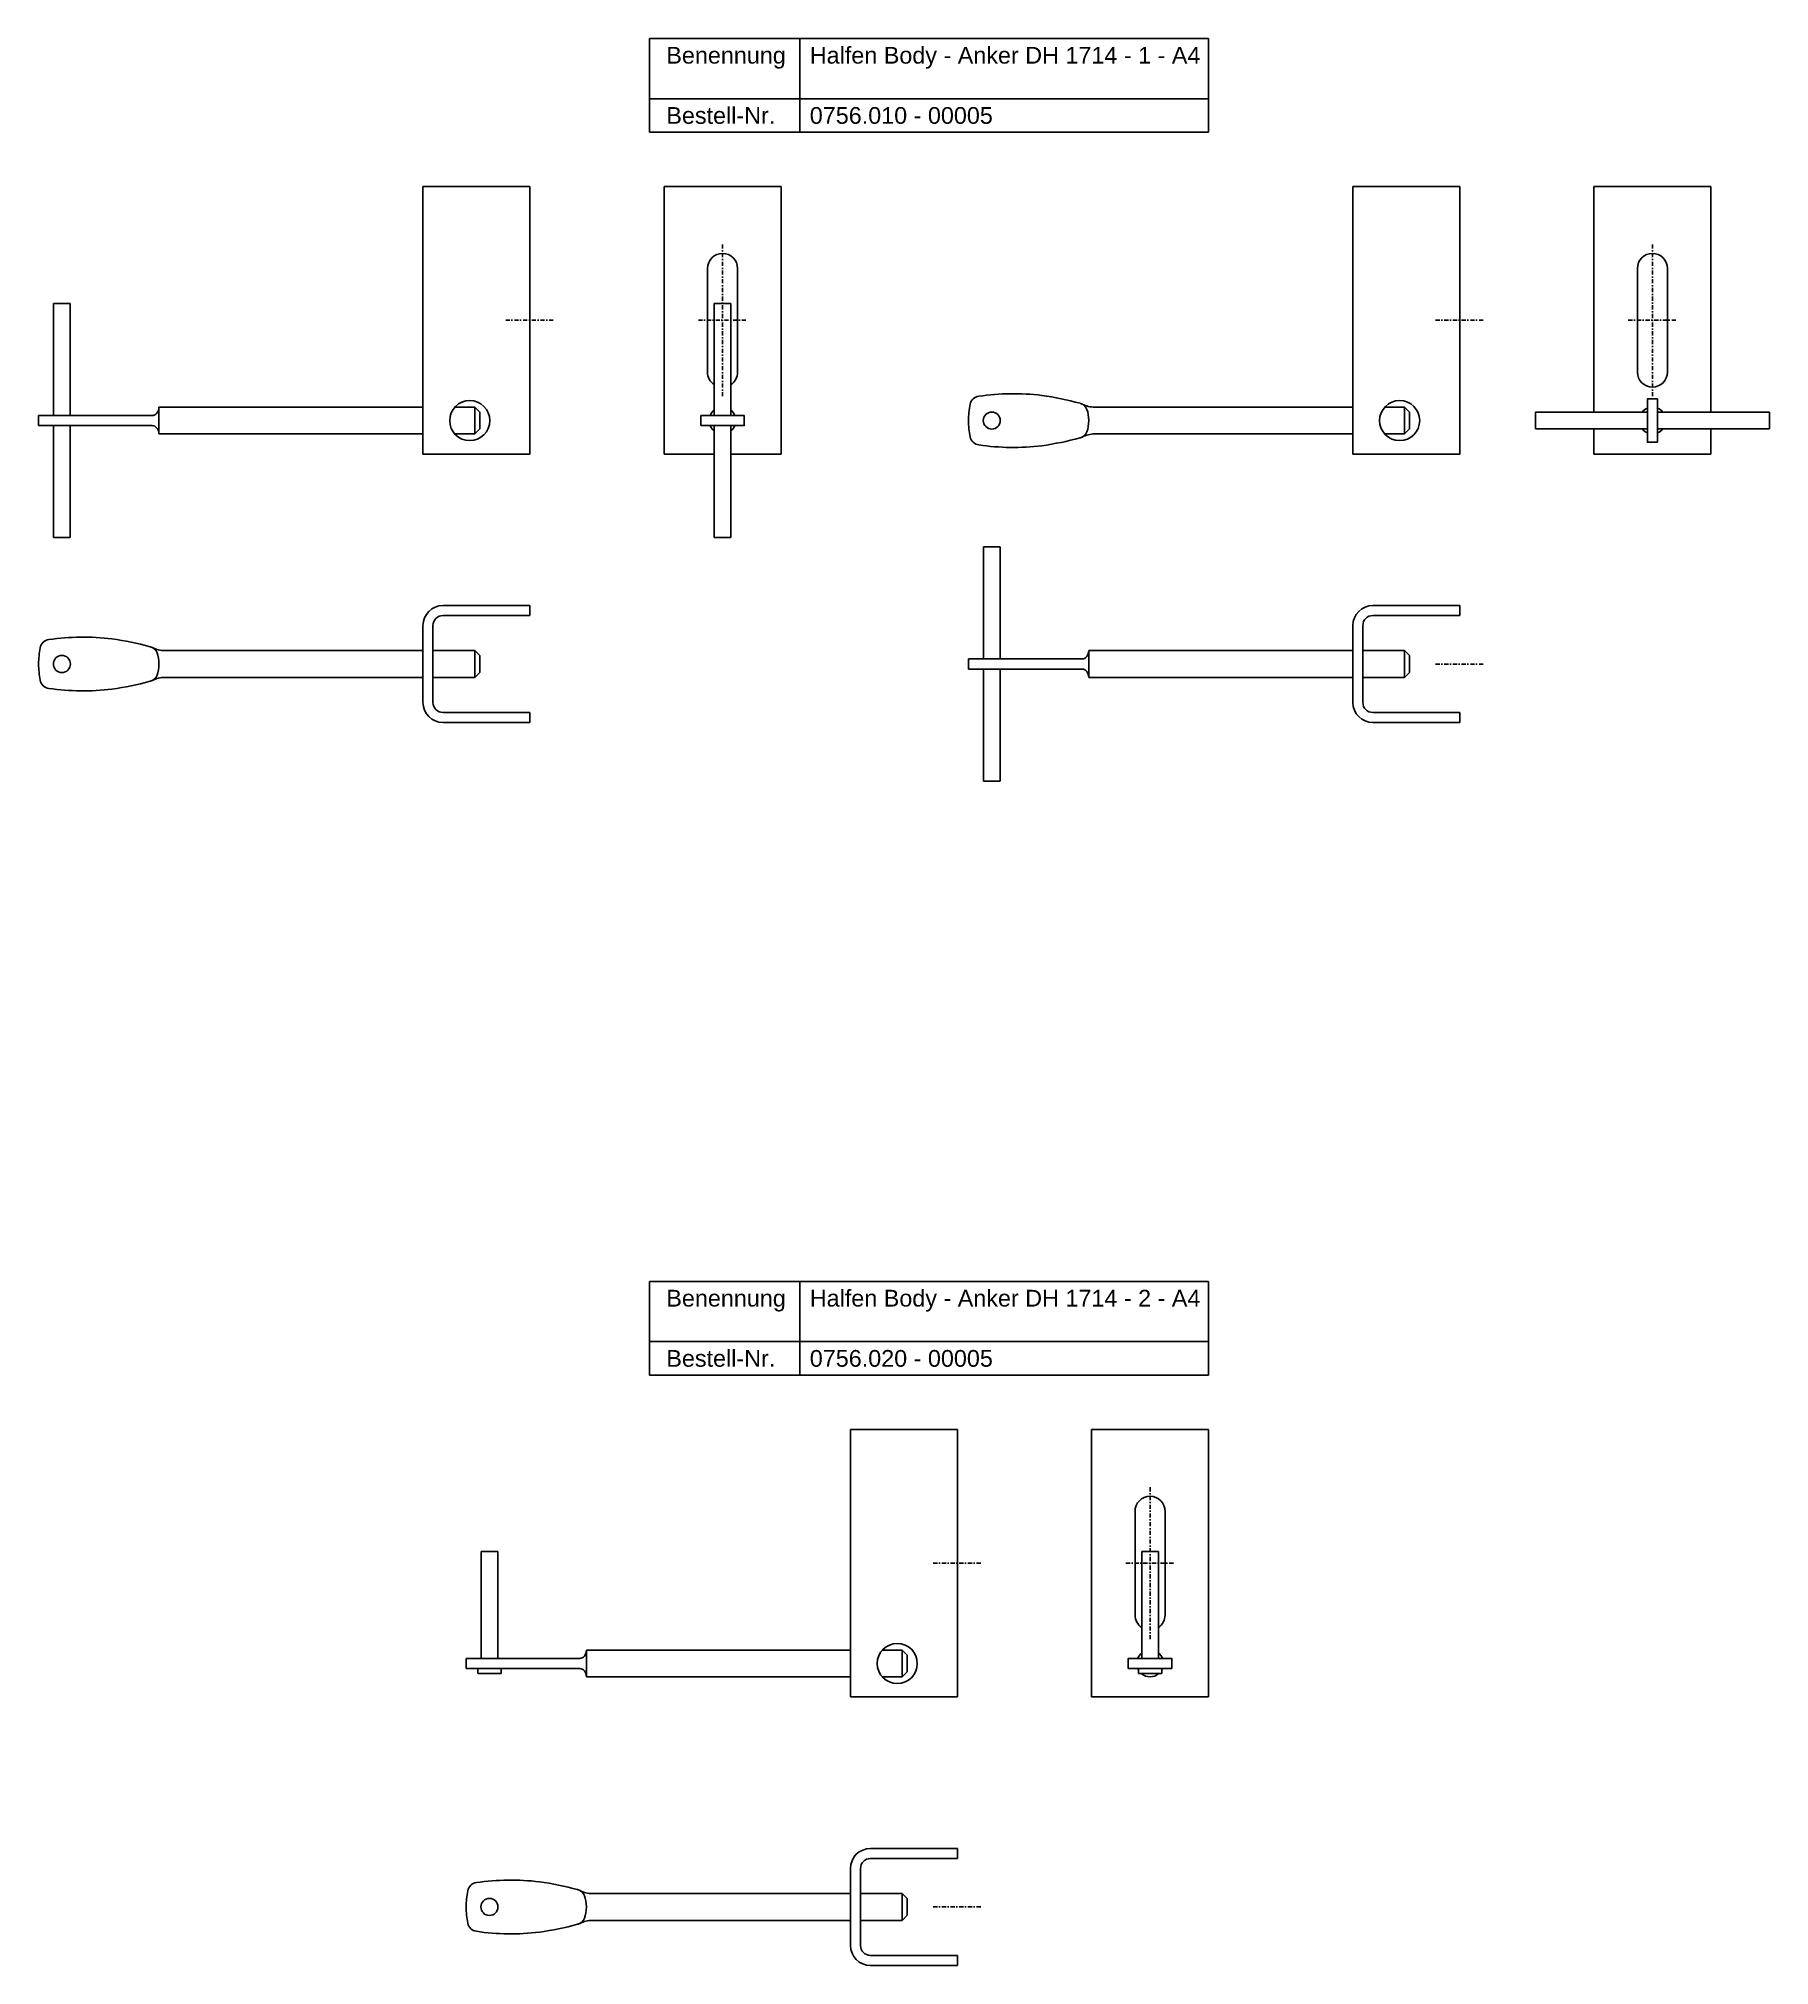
# Model space of a CAD drawing. Header units: millimetres. Extents: x 316 to 834, y 250 to 826.
import ezdxf

# ---------------------------------------------------------------- set-up
doc = ezdxf.new("R2010")
doc.units = ezdxf.units.MM
doc.header["$LTSCALE"] = 10
doc.linetypes.add('STRICHPUNKT2', pattern=[0.5, 0.25, -0.125, 0, -0.125])
doc.layers.add('HALFEN', color=2, linetype='Continuous')
doc.styles.add('ARIAL50', font='ARIAL.TTF', dxfattribs={"height": 5})

msp = doc.modelspace()

# ---------------------------------------------------------------- linework, layer by layer
at = {"layer": 'HALFEN'}
for p, q in [((499.04, 826.41), (666.24, 826.41)), ((499.04, 798.41), (499.04, 826.41)), ((544.01, 798.41), (544.01, 826.41)), ((666.24, 798.41), (666.24, 826.41)), ((499.04, 808.41), (666.24, 808.41)), ((499.04, 798.41), (666.24, 798.41)), ((431.23, 782.15), (463.23, 782.15)), ((431.23, 702.15), (431.23, 782.15)), ((463.23, 702.15), (463.23, 782.15)), ((503.36, 782.15), (503.36, 702.15)), ((538.36, 782.15), (503.36, 782.15)), ((538.36, 782.15), (538.36, 702.15)), ((709.4, 782.15), (741.4, 782.15)), ((709.4, 702.15), (709.4, 782.15)), ((741.4, 702.15), (741.4, 782.15)), ((781.53, 782.15), (781.53, 714.65)), ((816.53, 782.15), (781.53, 782.15)), ((816.53, 782.15), (816.53, 714.65)), ((516.36, 757.65), (516.36, 726.65)), ((525.36, 757.65), (525.36, 726.65)), ((794.53, 757.65), (794.53, 726.65)), ((803.53, 757.65), (803.53, 726.65)), ((320.73, 713.65), (320.73, 747.15)), ((325.73, 747.15), (320.73, 747.15)), ((325.73, 713.65), (325.73, 747.15)), ((518.36, 713.65), (518.36, 747.15)), ((518.36, 747.15), (523.36, 747.15)), ((523.36, 713.65), (523.36, 747.15)), ((352.23, 716.15), (431.23, 716.15)), ((352.23, 716.15), (352.23, 708.15)), ((440.76, 716.15), (446.73, 716.15)), ((446.73, 716.15), (448.23, 714.65)), ((446.73, 708.15), (446.73, 716.15)), ((448.23, 714.65), (448.23, 709.65)), ((627.79, 717.33), (627.91, 717.3)), ((632.19, 716.15), (709.4, 716.15)), ((718.93, 716.15), (724.9, 716.15)), ((724.9, 716.15), (726.4, 714.65)), ((724.9, 708.15), (724.9, 716.15)), ((726.4, 714.65), (726.4, 709.65)), ((797.53, 714.65), (764.03, 714.65)), ((764.03, 709.65), (764.03, 714.65)), ((834.03, 714.65), (800.53, 714.65)), ((834.03, 709.65), (834.03, 714.65)), ((316.23, 713.65), (350.23, 713.65)), ((316.23, 710.65), (316.23, 713.65)), ((350.23, 710.65), (316.23, 710.65)), ((320.73, 677.15), (320.73, 710.65)), ((325.73, 677.15), (325.73, 710.65)), ((446.73, 708.15), (448.23, 709.65)), ((518.36, 677.15), (518.36, 710.65)), ((523.36, 677.15), (523.36, 710.65)), ((724.9, 708.15), (726.4, 709.65)), ((797.53, 709.65), (764.03, 709.65)), ((781.53, 709.65), (781.53, 702.15)), ((834.03, 709.65), (800.53, 709.65)), ((816.53, 709.65), (816.53, 702.15)), ((352.23, 708.15), (431.23, 708.15)), ((440.76, 708.15), (446.73, 708.15)), ((627.79, 706.97), (627.91, 707)), ((632.19, 708.15), (709.4, 708.15)), ((718.93, 708.15), (724.9, 708.15)), ((431.23, 702.15), (463.23, 702.15)), ((518.36, 702.15), (503.36, 702.15)), ((538.36, 702.15), (523.36, 702.15)), ((709.4, 702.15), (741.4, 702.15)), ((816.53, 702.15), (781.53, 702.15)), ((325.73, 677.15), (320.73, 677.15)), ((518.36, 677.15), (523.36, 677.15)), ((598.9, 640.84), (598.9, 674.34)), ((603.9, 674.34), (598.9, 674.34)), ((603.9, 640.84), (603.9, 674.34)), ((437.23, 656.84), (463.23, 656.84)), ((437.23, 653.84), (463.23, 653.84)), ((463.23, 656.84), (463.23, 653.84)), ((715.4, 656.84), (741.4, 656.84)), ((715.4, 653.84), (741.4, 653.84)), ((741.4, 656.84), (741.4, 653.84)), ((431.23, 650.84), (431.23, 627.84)), ((434.23, 650.84), (434.23, 627.84)), ((709.4, 650.84), (709.4, 627.84)), ((712.4, 650.84), (712.4, 627.84)), ((349.62, 644.52), (349.74, 644.48)), ((354.02, 643.34), (431.23, 643.34)), ((434.23, 643.34), (446.73, 643.34)), ((446.73, 635.34), (446.73, 643.34)), ((446.73, 643.34), (448.23, 641.84)), ((448.23, 641.84), (448.23, 636.84)), ((594.4, 640.84), (628.4, 640.84)), ((594.4, 637.84), (594.4, 640.84)), ((630.4, 643.34), (709.4, 643.34)), ((630.4, 643.34), (630.4, 635.34)), ((712.4, 643.34), (724.9, 643.34)), ((724.9, 635.34), (724.9, 643.34)), ((724.9, 643.34), (726.4, 641.84)), ((726.4, 641.84), (726.4, 636.84)), ((349.62, 634.15), (349.74, 634.19)), ((354.02, 635.34), (431.23, 635.34)), ((434.23, 635.34), (446.73, 635.34)), ((446.73, 635.34), (448.23, 636.84)), ((628.4, 637.84), (594.4, 637.84)), ((598.9, 604.34), (598.9, 637.84)), ((603.9, 604.34), (603.9, 637.84)), ((630.4, 635.34), (709.4, 635.34)), ((712.4, 635.34), (724.9, 635.34)), ((724.9, 635.34), (726.4, 636.84)), ((437.23, 624.84), (463.23, 624.84)), ((463.23, 624.84), (463.23, 621.84)), ((715.4, 624.84), (741.4, 624.84)), ((741.4, 624.84), (741.4, 621.84)), ((437.23, 621.84), (463.23, 621.84)), ((715.4, 621.84), (741.4, 621.84)), ((603.9, 604.34), (598.9, 604.34)), ((499.04, 454.66), (666.24, 454.66)), ((499.04, 426.66), (499.04, 454.66)), ((544.01, 426.66), (544.01, 454.66)), ((666.24, 426.66), (666.24, 454.66)), ((499.04, 436.66), (666.24, 436.66)), ((499.04, 426.66), (666.24, 426.66)), ((559.11, 410.4), (591.11, 410.4)), ((559.11, 330.4), (559.11, 410.4)), ((591.11, 330.4), (591.11, 410.4)), ((631.24, 410.4), (631.24, 330.4)), ((666.24, 410.4), (631.24, 410.4)), ((666.24, 410.4), (666.24, 330.4)), ((644.24, 385.9), (644.24, 354.9)), ((653.24, 385.9), (653.24, 354.9)), ((448.61, 373.9), (448.61, 341.9)), ((453.61, 373.9), (448.61, 373.9)), ((453.61, 341.9), (453.61, 373.9)), ((646.24, 373.9), (646.24, 341.9)), ((651.24, 373.9), (646.24, 373.9)), ((651.24, 341.9), (651.24, 373.9)), ((444.11, 341.9), (478.11, 341.9)), ((444.11, 338.9), (444.11, 341.9)), ((480.11, 344.4), (559.11, 344.4)), ((480.11, 344.4), (480.11, 336.4)), ((568.64, 344.4), (574.61, 344.4)), ((574.61, 344.4), (576.11, 342.9)), ((574.61, 336.4), (574.61, 344.4)), ((576.11, 342.9), (576.11, 337.9)), ((478.11, 338.9), (444.11, 338.9)), ((447.61, 338.9), (447.61, 337.4)), ((454.61, 337.4), (447.61, 337.4)), ((454.61, 337.4), (454.61, 338.9)), ((480.11, 336.4), (559.11, 336.4)), ((568.64, 336.4), (574.61, 336.4)), ((574.61, 336.4), (576.11, 337.9)), ((645.24, 338.9), (645.24, 337.4)), ((652.24, 337.4), (645.24, 337.4)), ((652.24, 337.4), (652.24, 338.9)), ((559.11, 330.4), (591.11, 330.4)), ((666.24, 330.4), (631.24, 330.4)), ((565.11, 285.08), (591.11, 285.08)), ((591.11, 285.08), (591.11, 282.08)), ((559.11, 279.08), (559.11, 256.08)), ((562.11, 279.08), (562.11, 256.08)), ((565.11, 282.08), (591.11, 282.08)), ((477.5, 272.77), (477.62, 272.73)), ((481.9, 271.58), (559.11, 271.58)), ((562.11, 271.58), (574.61, 271.58)), ((574.61, 263.58), (574.61, 271.58)), ((574.61, 271.58), (576.11, 270.08)), ((576.11, 270.08), (576.11, 265.08)), ((477.5, 262.4), (477.62, 262.44)), ((481.9, 263.58), (559.11, 263.58)), ((562.11, 263.58), (574.61, 263.58)), ((574.61, 263.58), (576.11, 265.08)), ((565.11, 253.08), (591.11, 253.08)), ((565.11, 250.08), (591.11, 250.08)), ((591.11, 253.08), (591.11, 250.08))]:
    msp.add_line(p, q, dxfattribs=at)
at = {"layer": 'HALFEN', "color": 1, "linetype": 'STRICHPUNKT2', "ltscale": 0.5}
for p, q in [((520.86, 719.4), (520.86, 764.9)), ((799.03, 719.4), (799.03, 764.9)), ((455.98, 742.15), (470.48, 742.15)), ((513.61, 742.15), (528.11, 742.15)), ((734.15, 742.15), (748.65, 742.15)), ((791.78, 742.15), (806.28, 742.15)), ((734.15, 639.34), (748.65, 639.34)), ((648.74, 347.65), (648.74, 393.15)), ((583.86, 370.4), (598.36, 370.4)), ((641.49, 370.4), (655.99, 370.4)), ((583.86, 267.58), (598.36, 267.58))]:
    msp.add_line(p, q, dxfattribs=at)
at = {"layer": 'HALFEN'}
for points in [[(800.53, 705.65), (800.53, 718.65), (797.53, 718.65), (797.53, 705.65)], [(514.36, 710.65), (527.36, 710.65), (527.36, 713.65), (514.36, 713.65)], [(642.24, 338.9), (655.24, 338.9), (655.24, 341.9), (642.24, 341.9)]]:
    msp.add_lwpolyline(points, close=True, dxfattribs=at)
for centre, radius in [((445.23, 712.15), 6), ((601.4, 712.15), 2.55), ((723.4, 712.15), 6), ((323.23, 639.34), 2.55), ((573.11, 340.4), 6), ((451.11, 267.58), 2.55)]:
    msp.add_circle(centre, radius, dxfattribs=at)
for centre, radius, start, end in [((520.86, 757.65), 4.5, 0, 180), ((799.03, 757.65), 4.5, 0, 180), ((520.86, 726.65), 4.5, 180, 236.25101), ((520.86, 726.65), 4.5, 303.74899, 0), ((799.03, 726.65), 4.5, 180, 0), ((520.86, 712.15), 4, 128.68219, 157.97569), ((520.86, 712.15), 4, 22.02431, 51.31781), ((624.4, 711.44), 30, 169.27972, 178.638), ((597.87, 716.46), 3, 96.76983, 169.27972), ((607.84, 649.24), 70.95, 83.11237, 98.37122), ((601.98, 620.72), 100, 75.04435, 81.73937), ((627.06, 714.42), 3, 20.79306, 73.56938), ((632.19, 724.15), 8, 242.20315, 270), ((799.03, 712.15), 4, 112.02431, 141.31781), ((799.03, 712.15), 4, 38.68219, 67.97569), ((520.86, 712.15), 4, 202.02431, 231.31781), ((520.86, 712.15), 4, 308.68219, 337.97569), ((624.4, 712.86), 30, 181.362, 190.72028), ((799.03, 712.15), 4, 218.68219, 247.97569), ((799.03, 712.15), 4, 292.02431, 321.31781), ((597.87, 707.84), 3, 190.72028, 263.23017), ((607.84, 775.06), 70.95, 261.62878, 276.88763), ((601.98, 803.58), 100, 278.26063, 284.95565), ((627.06, 709.88), 3, 286.43062, 339.20694), ((632.19, 700.15), 8, 90, 117.79685), ((437.23, 650.84), 6, 90, 180), ((437.23, 650.84), 3, 90, 180), ((715.4, 650.84), 6, 90, 180), ((715.4, 650.84), 3, 90, 180), ((319.69, 643.65), 3, 96.76983, 169.27972), ((329.67, 576.43), 70.95, 83.11237, 98.37122), ((323.81, 547.91), 100, 75.04435, 81.73937), ((346.22, 638.62), 30, 169.27972, 178.638), ((348.89, 641.61), 3, 20.79306, 73.56938), ((354.02, 651.34), 8, 242.20315, 270), ((346.22, 640.05), 30, 181.362, 190.72028), ((319.69, 635.03), 3, 190.72028, 263.23017), ((323.81, 730.77), 100, 278.26063, 284.95565), ((348.89, 637.07), 3, 286.43062, 339.20694), ((354.02, 627.34), 8, 90, 117.79685), ((329.67, 702.25), 70.95, 261.62878, 276.88763), ((437.23, 627.84), 6, 180, 270), ((437.23, 627.84), 3, 180, 270), ((715.4, 627.84), 6, 180, 270), ((715.4, 627.84), 3, 180, 270), ((648.74, 385.9), 4.5, 0, 180), ((648.74, 354.9), 4.5, 180, 236.25101), ((648.74, 354.9), 4.5, 303.74899, 0), ((648.74, 340.4), 4, 128.68219, 157.97569), ((648.74, 340.4), 4, 22.02431, 51.31781), ((648.74, 340.4), 4, 202.02431, 208.95502), ((648.74, 340.4), 4, 228.59038, 311.40962), ((648.74, 340.4), 4, 331.04498, 337.97569), ((565.11, 279.08), 6, 90, 180), ((565.11, 279.08), 3, 90, 180), ((474.1, 266.87), 30, 169.27972, 178.638), ((447.57, 271.89), 3, 96.76983, 169.27972), ((457.55, 204.67), 70.95, 83.11237, 98.37122), ((451.69, 176.15), 100, 75.04435, 81.73937), ((476.77, 269.85), 3, 20.79306, 73.56938), ((481.9, 279.58), 8, 242.20315, 270), ((474.1, 268.3), 30, 181.362, 190.72028), ((447.57, 263.28), 3, 190.72028, 263.23017), ((457.55, 330.49), 70.95, 261.62878, 276.88763), ((451.69, 359.01), 100, 278.26063, 284.95565), ((476.77, 265.32), 3, 286.43062, 339.20694), ((481.9, 255.58), 8, 90, 117.79685), ((565.11, 256.08), 6, 180, 270), ((565.11, 256.08), 3, 180, 270)]:
    msp.add_arc(centre, radius, start, end, dxfattribs=at)
at = {"layer": 'HALFEN', "extrusion": (0, 0, -1)}
for centre, major_axis, ratio, end_param in [((350.23, 716.15), (0, 2.5), 0.8, 3.141593), ((628.4, 712.15), (0, 4.9), 0.408425, 2.319797), ((628.4, 643.34), (0, 2.5), 0.8, 3.141593), ((350.23, 639.34), (0, 4.9), 0.408425, 2.319797), ((478.11, 344.4), (0, 2.5), 0.8, 3.141593), ((478.11, 267.58), (0, 4.9), 0.408425, 2.319797)]:
    msp.add_ellipse(centre, major_axis=major_axis, ratio=ratio, start_param=1.570796, end_param=end_param, dxfattribs=at)
at = {"layer": 'HALFEN'}
for centre, major_axis, ratio, start_param, end_param in [((628.4, 712.15), (0, 4.9), 0.408425, 4.712389, 5.46139), ((350.23, 708.15), (0, 2.5), 0.8, -1.570796, 0), ((350.23, 639.34), (0, 4.9), 0.408425, 4.712389, 5.46139), ((628.4, 635.34), (0, 2.5), 0.8, -1.570796, 0), ((478.11, 336.4), (0, 2.5), 0.8, -1.570796, 0), ((478.11, 267.58), (0, 4.9), 0.408425, 4.712389, 5.46139)]:
    msp.add_ellipse(centre, major_axis=major_axis, ratio=ratio, start_param=start_param, end_param=end_param, dxfattribs=at)

# ---------------------------------------------------------------- texts
at = {"layer": 'HALFEN', "style": 'ARIAL50'}
for s, p in [('Halfen Body - Anker DH 1714 - 1 - A4', (546.95, 818.91)), ('Benennung', (504.04, 818.91)), ('Bestell-Nr.', (504.04, 800.91)), ('0756.010 - 00005', (546.95, 800.91)), ('Benennung', (504.04, 447.16)), ('Halfen Body - Anker DH 1714 - 2 - A4', (546.95, 447.16)), ('Bestell-Nr.', (504.04, 429.16)), ('0756.020 - 00005', (546.95, 429.16))]:
    msp.add_text(s, height=5, dxfattribs=at).set_placement(p)

doc.saveas('drawing.dxf')
